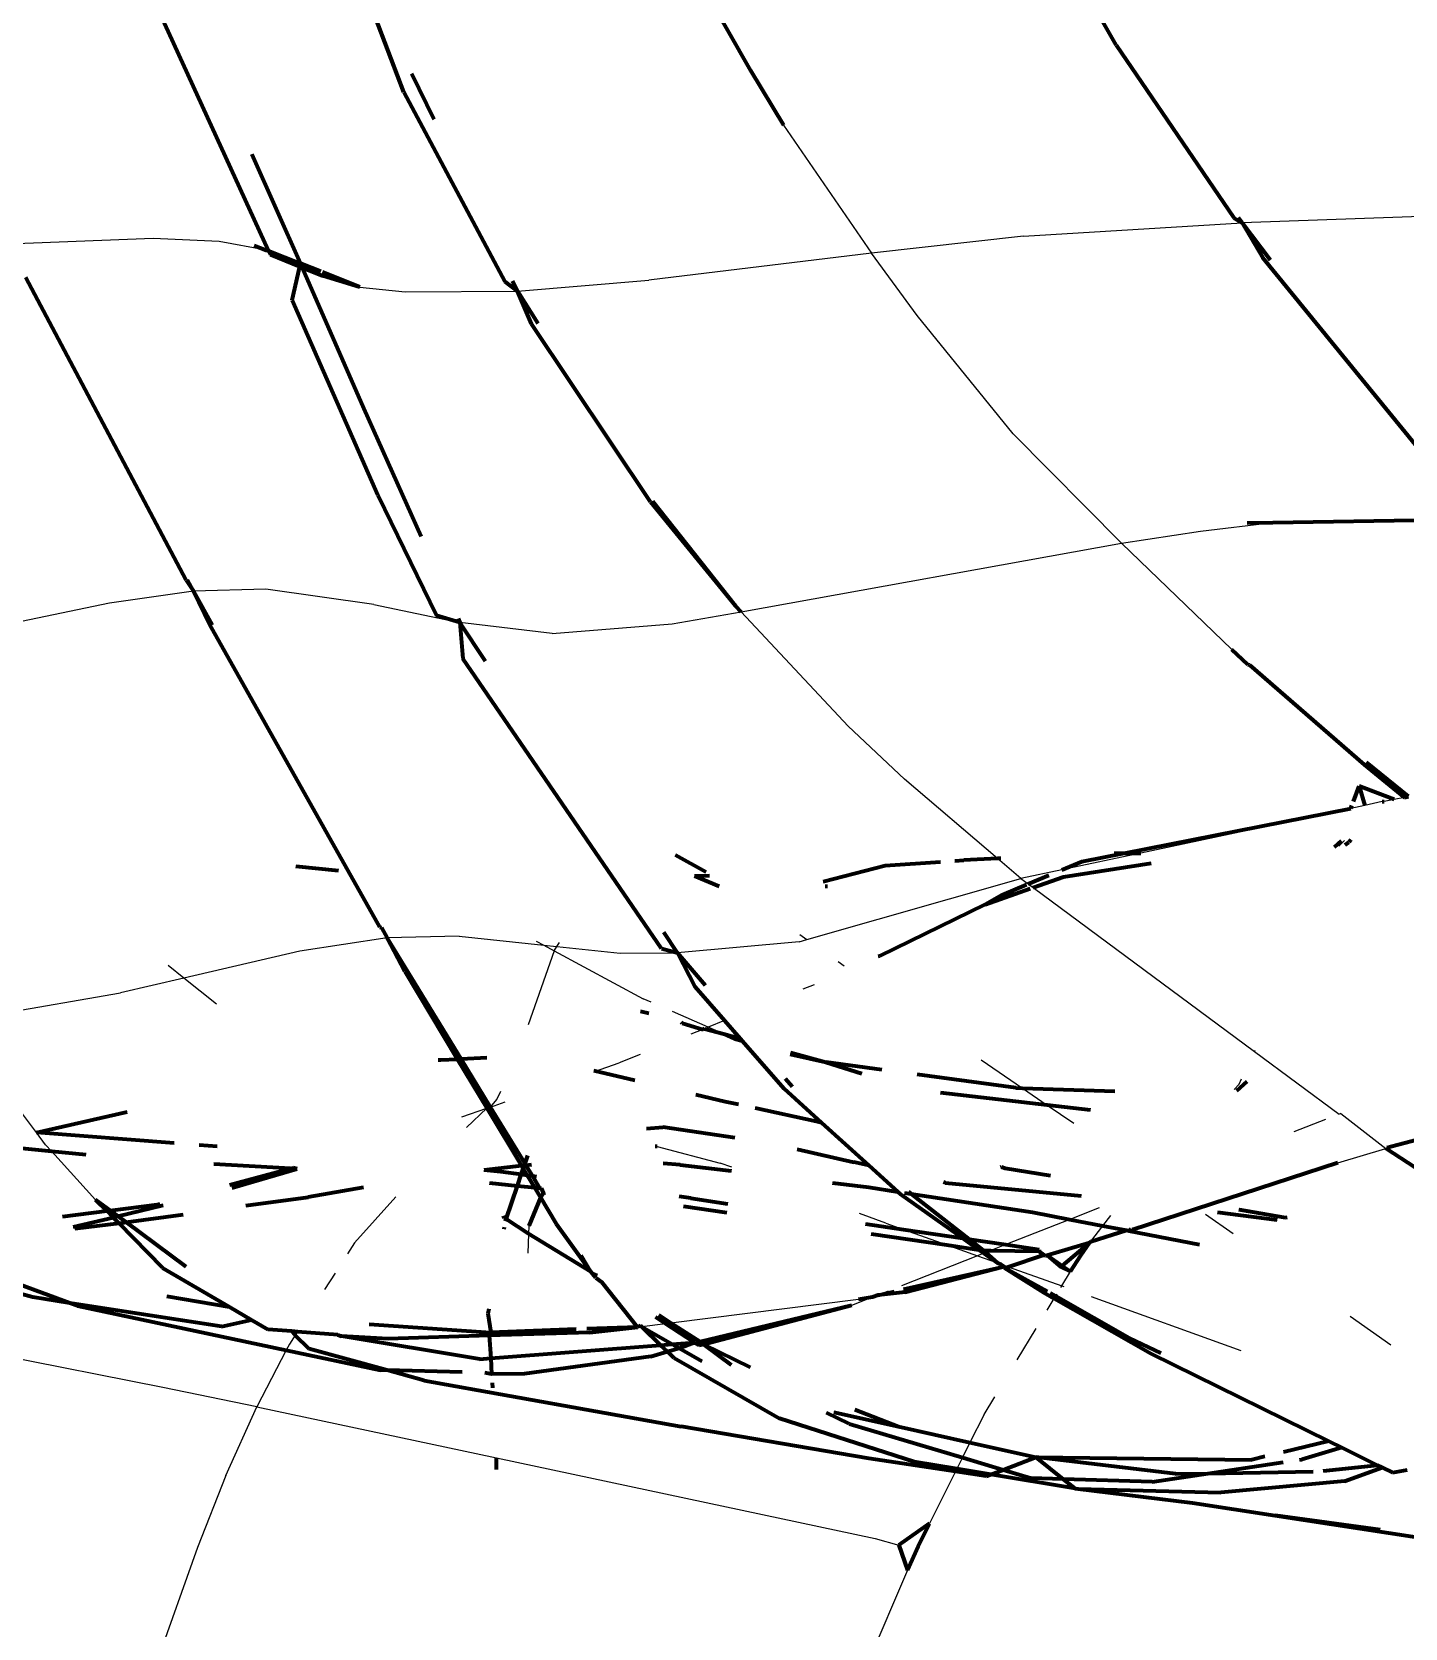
# Model space of a CAD drawing. Header units: millimetres. Extents: x 4307 to 31003, y 2809 to 20009.
# Drawn here: x 7221.25 to 7259.71, y 7229.79 to 7274.49 of the extents above; entities that cross this region are included whole.
import ezdxf

# ---------------------------------------------------------------- set-up
doc = ezdxf.new("R2010")
doc.units = ezdxf.units.MM
doc.layers.add('ProfileEdges', color=7, linetype='Continuous')

msp = doc.modelspace()

# ---------------------------------------------------------------- linework, layer by layer
for p, q in [((7242.299, 7271.87), (7244.764, 7268.288)), ((7264.841, 7269.489), (7255.147, 7269.135)), ((7249.023, 7268.764), (7255.147, 7269.135)), ((7224.644, 7268.699), (7220.576, 7268.542)), ((7226.493, 7268.617), (7224.644, 7268.699)), ((7227.812, 7268.372), (7226.493, 7268.617)), ((7249.023, 7268.764), (7244.764, 7268.288)), ((7244.764, 7268.288), (7238.532, 7267.538)), ((7246.045, 7266.544), (7244.764, 7268.288)), ((7230.437, 7267.339), (7231.7, 7267.204)), ((7234.851, 7267.23), (7238.532, 7267.538)), ((7231.7, 7267.204), (7234.851, 7267.23)), ((7248.733, 7263.235), (7246.045, 7266.544)), ((7251.764, 7260.17), (7248.733, 7263.235)), ((7253.975, 7260.501), (7256.005, 7260.75)), ((7241.119, 7258.243), (7251.764, 7260.17)), ((7251.764, 7260.17), (7253.975, 7260.501)), ((7254.857, 7257.188), (7251.764, 7260.17)), ((7225.775, 7258.827), (7223.425, 7258.489)), ((7227.798, 7258.878), (7225.775, 7258.827)), ((7230.827, 7258.452), (7227.798, 7258.878)), ((7223.425, 7258.489), (7216.046, 7256.963)), ((7230.827, 7258.452), (7233.236, 7257.948)), ((7235.822, 7257.643), (7233.236, 7257.948)), ((7235.822, 7257.643), (7239.181, 7257.908)), ((7239.181, 7257.908), (7241.119, 7258.243)), ((7241.119, 7258.243), (7244.113, 7255.044)), ((7245.686, 7253.563), (7244.113, 7255.044)), ((7248.294, 7251.338), (7245.686, 7253.563)), ((7259.07, 7252.935), (7258.583, 7252.821)), ((7259.401, 7252.994), (7259.123, 7252.935)), ((7259.692, 7253.05), (7259.401, 7252.994)), ((7258.186, 7252.737), (7252.306, 7251.49)), ((7258.583, 7252.821), (7258.186, 7252.737)), ((7257.856, 7251.683), (7258.014, 7251.846)), ((7248.95, 7250.779), (7248.294, 7251.338)), ((7252.306, 7251.49), (7250.097, 7251.022)), ((7242.956, 7249.069), (7248.95, 7250.779)), ((7250.097, 7251.022), (7248.95, 7250.779)), ((7248.95, 7250.779), (7249.153, 7250.629)), ((7249.153, 7250.629), (7249.293, 7250.526)), ((7249.293, 7250.526), (7255.495, 7245.937)), ((7231.199, 7249.119), (7228.757, 7248.745)), ((7233.212, 7249.16), (7231.199, 7249.119)), ((7233.212, 7249.16), (7235.589, 7248.909)), ((7235.372, 7249.025), (7235.589, 7248.909)), ((7235.951, 7248.871), (7236.023, 7248.986)), ((7242.742, 7249.008), (7239.335, 7248.694)), ((7242.742, 7249.008), (7242.956, 7249.069)), ((7242.757, 7249.209), (7242.956, 7249.069)), ((7228.757, 7248.745), (7225.503, 7247.99)), ((7235.878, 7248.756), (7235.145, 7246.677)), ((7235.589, 7248.909), (7235.878, 7248.756)), ((7235.589, 7248.909), (7235.951, 7248.871)), ((7235.878, 7248.756), (7235.951, 7248.871)), ((7235.878, 7248.756), (7238.374, 7247.409)), ((7235.951, 7248.871), (7237.728, 7248.684)), ((7237.728, 7248.684), (7239.335, 7248.694)), ((7225.503, 7247.99), (7225.068, 7248.339)), ((7243.834, 7248.453), (7244.002, 7248.335)), ((7219.047, 7246.769), (7223.735, 7247.58)), ((7225.503, 7247.99), (7223.735, 7247.58)), ((7226.416, 7247.258), (7225.503, 7247.99)), ((7243.161, 7247.805), (7242.838, 7247.676)), ((7238.59, 7247.315), (7238.374, 7247.409)), ((7221.379, 7243.662), (7219.047, 7246.769)), ((7240.189, 7246.615), (7239.191, 7247.052)), ((7240.651, 7246.8), (7240.189, 7246.615)), ((7240.037, 7246.554), (7239.708, 7246.422)), ((7240.189, 7246.615), (7240.086, 7246.573)), ((7240.622, 7246.425), (7240.189, 7246.615)), ((7238.288, 7245.853), (7237.696, 7245.616)), ((7255.495, 7245.937), (7255.512, 7245.972)), ((7255.495, 7245.937), (7257.867, 7244.183)), ((7237.006, 7245.379), (7237.696, 7245.616)), ((7247.832, 7245.705), (7248.994, 7244.908)), ((7248.994, 7244.908), (7249.685, 7244.434)), ((7255.059, 7245.023), (7254.925, 7244.874)), ((7255.059, 7245.023), (7255.128, 7245.168)), ((7234.093, 7244.379), (7234.275, 7244.592)), ((7234.093, 7244.379), (7234.508, 7244.522)), ((7234.275, 7244.592), (7234.38, 7244.828)), ((7233.295, 7244.106), (7233.992, 7244.345)), ((7233.422, 7243.802), (7233.992, 7244.345)), ((7233.992, 7244.345), (7234.093, 7244.379)), ((7249.685, 7244.434), (7250.429, 7243.924)), ((7257.483, 7244.033), (7256.597, 7243.689)), ((7257.913, 7244.201), (7257.867, 7244.183)), ((7257.913, 7244.201), (7259.165, 7243.222)), ((7221.632, 7243.324), (7221.379, 7243.662)), ((7221.805, 7243.134), (7221.632, 7243.324)), ((7223.036, 7241.782), (7221.805, 7243.134)), ((7238.761, 7243.277), (7240.53, 7242.808)), ((7257.827, 7242.817), (7259.165, 7243.222)), ((7259.165, 7243.222), (7259.21, 7243.244)), ((7240.852, 7242.691), (7240.53, 7242.808)), ((7231.444, 7241.868), (7230.284, 7240.575)), ((7245.167, 7241.124), (7244.426, 7241.394)), ((7251.14, 7241.558), (7250.318, 7241.233)), ((7251.248, 7241.054), (7251.47, 7241.34)), ((7254.89, 7240.826), (7254.115, 7241.372)), ((7235.165, 7241.056), (7235.159, 7240.826)), ((7245.167, 7241.124), (7245.662, 7240.949)), ((7245.662, 7240.949), (7246.879, 7240.516)), ((7250.318, 7241.233), (7248.527, 7240.526)), ((7250.909, 7240.617), (7251.248, 7241.054)), ((7230.284, 7240.575), (7230.09, 7240.273)), ((7235.159, 7240.826), (7235.143, 7240.285)), ((7246.879, 7240.516), (7247.733, 7240.213)), ((7248.527, 7240.526), (7248.106, 7240.36)), ((7247.733, 7240.213), (7245.605, 7239.373)), ((7247.913, 7240.284), (7247.733, 7240.213)), ((7247.733, 7240.213), (7248.292, 7240.014)), ((7247.971, 7240.307), (7247.913, 7240.284)), ((7248.106, 7240.36), (7247.971, 7240.307)), ((7229.74, 7239.728), (7229.448, 7239.272)), ((7248.596, 7239.906), (7250.096, 7239.373)), ((7250.096, 7239.373), (7250.337, 7239.771)), ((7245.232, 7239.226), (7244.952, 7239.115)), ((7249.882, 7239.018), (7249.923, 7239.086)), ((7249.923, 7239.086), (7249.963, 7239.153)), ((7250.07, 7239.329), (7250.096, 7239.373)), ((7250.096, 7239.373), (7250.15, 7239.354)), ((7250.92, 7239.078), (7255.104, 7237.564)), ((7244.396, 7238.99), (7239.144, 7238.33)), ((7244.795, 7239.053), (7244.208, 7238.822)), ((7249.685, 7238.693), (7249.882, 7239.018)), ((7238.999, 7238.312), (7238.33, 7238.228)), ((7239.144, 7238.33), (7238.999, 7238.312)), ((7259.306, 7237.714), (7258.175, 7238.511)), ((7224.916, 7236.527), (7216.991, 7238.082)), ((7228.463, 7237.738), (7228.376, 7237.571)), ((7228.626, 7237.993), (7228.463, 7237.738)), ((7228.688, 7238.089), (7228.626, 7237.993)), ((7248.844, 7237.304), (7249.373, 7238.179)), ((7228.376, 7237.571), (7227.546, 7235.98)), ((7227.546, 7235.98), (7224.916, 7236.527)), ((7226.681, 7234.059), (7227.546, 7235.98)), ((7227.546, 7235.98), (7234.26, 7234.552)), ((7247.916, 7235.77), (7248.215, 7236.265)), ((7247.916, 7235.77), (7247.523, 7234.985)), ((7247.523, 7234.985), (7247.31, 7234.561)), ((7234.26, 7234.552), (7244.872, 7232.296)), ((7247.116, 7234.172), (7246.388, 7232.718)), ((7247.154, 7234.248), (7247.116, 7234.172)), ((7247.31, 7234.561), (7247.154, 7234.248)), ((7226.681, 7234.059), (7225.891, 7232.044)), ((7225.891, 7232.044), (7224.479, 7228.09)), ((7244.872, 7232.296), (7245.531, 7232.113)), ((7245.775, 7231.415), (7244.327, 7228.052))]:
    msp.add_line(p, q)
at = {"layer": 'ProfileEdges', "lineweight": 211}
for p, q in [((7223.889, 7277.083), (7227.873, 7268.36)), ((7231.666, 7272.797), (7229.997, 7277.192)), ((7251.613, 7274.117), (7249.763, 7277.355)), ((7239.532, 7276.657), (7241.372, 7273.404)), ((7251.613, 7274.117), (7254.911, 7269.278)), ((7231.882, 7273.322), (7232.505, 7272.044)), ((7241.372, 7273.404), (7242.299, 7271.87)), ((7231.666, 7272.797), (7234.5, 7267.498)), ((7227.408, 7271.058), (7228.775, 7267.997)), ((7254.911, 7269.278), (7255.147, 7269.135)), ((7255.147, 7269.135), (7255.045, 7269.283)), ((7255.147, 7269.135), (7255.932, 7268.103)), ((7255.147, 7269.135), (7255.72, 7268.158)), ((7227.474, 7268.503), (7227.812, 7268.372)), ((7227.812, 7268.372), (7227.873, 7268.36)), ((7227.873, 7268.36), (7228.775, 7267.997)), ((7227.873, 7268.36), (7227.933, 7268.249)), ((7227.933, 7268.249), (7228.756, 7267.914)), ((7261.731, 7260.803), (7255.72, 7268.158)), ((7228.537, 7266.972), (7228.756, 7267.914)), ((7228.756, 7267.914), (7228.775, 7267.997)), ((7228.756, 7267.914), (7228.824, 7267.886)), ((7229.34, 7267.773), (7228.775, 7267.997)), ((7228.824, 7267.886), (7228.775, 7267.997)), ((7230.547, 7263.943), (7228.824, 7267.886)), ((7228.824, 7267.886), (7229.396, 7267.653)), ((7230.437, 7267.339), (7229.385, 7267.756)), ((7225.573, 7259.136), (7221.077, 7267.613)), ((7230.437, 7267.339), (7229.396, 7267.653)), ((7234.5, 7267.498), (7234.851, 7267.23)), ((7234.712, 7267.513), (7234.851, 7267.23)), ((7228.537, 7266.972), (7230.939, 7261.512)), ((7234.851, 7267.23), (7235.424, 7266.324)), ((7235.246, 7266.308), (7234.851, 7267.23)), ((7238.571, 7261.325), (7235.246, 7266.308)), ((7230.547, 7263.943), (7232.155, 7260.358)), ((7230.939, 7261.512), (7232.581, 7258.147)), ((7238.571, 7261.325), (7240.956, 7258.415)), ((7240.956, 7258.415), (7238.64, 7261.335)), ((7255.289, 7260.739), (7256.005, 7260.75)), ((7256.005, 7260.75), (7260.531, 7260.818)), ((7225.573, 7259.136), (7225.775, 7258.827)), ((7225.775, 7258.827), (7225.61, 7259.135)), ((7225.775, 7258.827), (7226.302, 7257.884)), ((7226.238, 7257.886), (7225.775, 7258.827)), ((7240.956, 7258.415), (7241.119, 7258.243)), ((7230.992, 7249.413), (7226.238, 7257.886)), ((7233.236, 7257.948), (7232.581, 7258.147)), ((7233.185, 7258.061), (7233.236, 7257.948)), ((7233.951, 7256.863), (7233.236, 7257.948)), ((7233.236, 7257.948), (7233.323, 7256.938)), ((7255.301, 7256.772), (7254.857, 7257.188)), ((7238.882, 7248.819), (7233.323, 7256.938)), ((7255.301, 7256.772), (7255.347, 7256.764)), ((7255.347, 7256.764), (7258.565, 7253.967)), ((7258.565, 7253.967), (7259.692, 7253.05)), ((7259.8, 7253.079), (7258.632, 7254.03)), ((7258.261, 7252.935), (7258.425, 7253.367)), ((7258.425, 7253.367), (7258.583, 7252.821)), ((7259.401, 7252.994), (7258.425, 7253.367)), ((7259.07, 7252.935), (7259.123, 7252.935)), ((7259.692, 7253.05), (7259.8, 7253.079)), ((7251.843, 7251.488), (7258.186, 7252.737)), ((7258.186, 7252.737), (7258.22, 7252.825)), ((7257.916, 7251.834), (7257.718, 7251.654)), ((7258.028, 7251.72), (7258.137, 7251.795)), ((7258.189, 7251.866), (7258.137, 7251.795)), ((7240.132, 7250.953), (7239.277, 7251.434)), ((7243.413, 7250.698), (7245.149, 7251.146)), ((7245.149, 7251.146), (7246.695, 7251.247)), ((7247.094, 7251.273), (7247.347, 7251.29)), ((7248.294, 7251.338), (7247.347, 7251.29)), ((7248.386, 7251.343), (7248.294, 7251.338)), ((7250.097, 7251.022), (7250.653, 7251.254)), ((7250.14, 7250.827), (7252.595, 7251.208)), ((7250.653, 7251.254), (7251.843, 7251.488)), ((7251.565, 7251.487), (7251.843, 7251.488)), ((7251.843, 7251.488), (7252.306, 7251.49)), ((7228.638, 7251.12), (7229.834, 7251)), ((7240.228, 7250.849), (7239.803, 7250.841)), ((7240.5, 7250.554), (7239.803, 7250.841)), ((7249.153, 7250.629), (7249.735, 7250.871)), ((7249.293, 7250.526), (7250.14, 7250.827)), ((7243.471, 7250.565), (7243.536, 7250.563)), ((7247.95, 7250.048), (7249.208, 7250.496)), ((7248.427, 7250.326), (7247.95, 7250.048)), ((7248.427, 7250.326), (7249.105, 7250.609)), ((7247.95, 7250.048), (7244.988, 7248.607)), ((7230.992, 7249.413), (7231.037, 7249.409)), ((7231.037, 7249.409), (7231.199, 7249.119)), ((7231.693, 7248.174), (7231.199, 7249.119)), ((7233.27, 7245.728), (7231.199, 7249.119)), ((7239.335, 7248.694), (7238.951, 7249.276)), ((7238.882, 7248.819), (7239.335, 7248.694)), ((7239.335, 7248.694), (7239.821, 7247.755)), ((7240.118, 7247.782), (7239.335, 7248.694)), ((7244.988, 7248.607), (7244.948, 7248.596)), ((7231.693, 7248.174), (7233.165, 7245.723)), ((7239.821, 7247.755), (7240.651, 7246.8)), ((7238.299, 7247.067), (7238.526, 7247.004)), ((7239.437, 7246.753), (7239.46, 7246.724)), ((7239.46, 7246.724), (7240.037, 7246.554)), ((7240.651, 7246.8), (7241.087, 7246.297)), ((7240.086, 7246.573), (7240.037, 7246.554)), ((7240.086, 7246.573), (7240.622, 7246.425)), ((7240.931, 7246.29), (7240.622, 7246.425)), ((7240.622, 7246.425), (7241.087, 7246.297)), ((7240.931, 7246.29), (7241.143, 7246.232)), ((7241.087, 7246.297), (7241.143, 7246.232)), ((7241.143, 7246.232), (7242.305, 7244.894)), ((7242.491, 7245.864), (7243.481, 7245.636)), ((7242.499, 7245.907), (7243.481, 7245.636)), ((7232.63, 7245.698), (7232.702, 7245.704)), ((7232.702, 7245.704), (7233.165, 7245.723)), ((7233.165, 7245.723), (7233.27, 7245.728)), ((7233.165, 7245.723), (7233.992, 7244.345)), ((7233.27, 7245.728), (7233.989, 7245.762)), ((7234.093, 7244.379), (7233.27, 7245.728)), ((7238.136, 7245.123), (7236.985, 7245.394)), ((7245.052, 7245.423), (7243.481, 7245.636)), ((7243.481, 7245.636), (7244.495, 7245.316)), ((7242.305, 7244.894), (7243.365, 7243.939)), ((7242.554, 7244.942), (7242.358, 7245.171)), ((7248.803, 7244.914), (7246.043, 7245.288)), ((7248.803, 7244.914), (7248.994, 7244.908)), ((7248.994, 7244.908), (7251.582, 7244.828)), ((7255.273, 7245.098), (7254.985, 7244.832)), ((7240.664, 7244.527), (7239.841, 7244.721)), ((7241.038, 7244.446), (7240.664, 7244.527)), ((7249.685, 7244.434), (7246.694, 7244.781)), ((7221.379, 7243.662), (7223.915, 7244.248)), ((7233.992, 7244.345), (7234.963, 7242.729)), ((7235.062, 7242.794), (7234.093, 7244.379)), ((7243.212, 7243.977), (7241.505, 7244.345)), ((7250.9, 7244.293), (7249.685, 7244.434)), ((7259.21, 7243.244), (7262.815, 7244.209)), ((7225.239, 7243.367), (7221.379, 7243.662)), ((7238.461, 7243.78), (7238.922, 7243.816)), ((7240.939, 7243.516), (7238.922, 7243.816)), ((7243.365, 7243.939), (7243.212, 7243.977)), ((7243.365, 7243.939), (7244.693, 7242.741)), ((7221.805, 7243.134), (7219.917, 7243.324)), ((7222.769, 7243.038), (7221.805, 7243.134)), ((7226.443, 7243.274), (7225.934, 7243.313)), ((7238.761, 7243.277), (7238.704, 7243.271)), ((7242.687, 7243.203), (7244.27, 7242.836)), ((7263.28, 7240.528), (7259.165, 7243.222)), ((7228.49, 7242.657), (7226.347, 7242.779)), ((7226.796, 7242.2), (7228.49, 7242.657)), ((7228.49, 7242.657), (7228.565, 7242.677)), ((7228.675, 7242.647), (7228.565, 7242.677)), ((7234.963, 7242.729), (7233.921, 7242.61)), ((7235.042, 7242.738), (7234.963, 7242.729)), ((7234.963, 7242.729), (7235.012, 7242.647)), ((7235.012, 7242.647), (7235.042, 7242.738)), ((7235.042, 7242.738), (7235.062, 7242.794)), ((7235.093, 7242.743), (7235.042, 7242.738)), ((7235.062, 7242.794), (7235.137, 7243.018)), ((7235.093, 7242.743), (7235.062, 7242.794)), ((7235.245, 7242.761), (7235.093, 7242.743)), ((7235.277, 7242.442), (7235.093, 7242.743)), ((7239.41, 7242.762), (7238.93, 7242.8)), ((7239.41, 7242.762), (7240.841, 7242.591)), ((7244.693, 7242.741), (7244.27, 7242.836)), ((7244.693, 7242.741), (7245.506, 7242.007)), ((7248.374, 7242.695), (7248.403, 7242.703)), ((7248.403, 7242.703), (7248.506, 7242.671)), ((7248.506, 7242.671), (7249.774, 7242.459)), ((7257.827, 7242.817), (7252.07, 7240.944)), ((7226.858, 7242.12), (7228.675, 7242.647)), ((7234.381, 7242.566), (7233.921, 7242.61)), ((7234.07, 7242.253), (7234.851, 7242.174)), ((7234.957, 7242.486), (7234.381, 7242.566)), ((7234.851, 7242.174), (7234.957, 7242.486)), ((7234.957, 7242.486), (7235.012, 7242.647)), ((7235.122, 7242.463), (7234.957, 7242.486)), ((7235.012, 7242.647), (7235.122, 7242.463)), ((7235.277, 7242.442), (7235.122, 7242.463)), ((7235.122, 7242.463), (7235.324, 7242.127)), ((7235.385, 7242.427), (7235.277, 7242.442)), ((7235.478, 7242.111), (7235.277, 7242.442)), ((7243.67, 7242.253), (7244.689, 7242.131)), ((7246.825, 7242.26), (7246.779, 7242.271)), ((7246.825, 7242.26), (7250.637, 7241.889)), ((7223.442, 7241.482), (7223.036, 7241.782)), ((7223.345, 7241.47), (7223.036, 7241.782)), ((7227.246, 7241.618), (7228.988, 7241.86)), ((7230.537, 7242.123), (7228.988, 7241.86)), ((7234.533, 7241.235), (7234.851, 7242.174)), ((7234.851, 7242.174), (7235.324, 7242.127)), ((7235.492, 7241.847), (7235.165, 7241.056)), ((7235.324, 7242.127), (7235.478, 7242.111)), ((7235.324, 7242.127), (7235.492, 7241.847)), ((7235.478, 7242.111), (7235.518, 7242.107)), ((7235.574, 7241.974), (7235.492, 7241.847)), ((7235.492, 7241.847), (7235.937, 7241.106)), ((7235.574, 7241.974), (7235.518, 7242.107)), ((7235.599, 7241.914), (7235.574, 7241.974)), ((7239.708, 7241.826), (7239.374, 7241.872)), ((7239.708, 7241.826), (7240.744, 7241.673)), ((7244.689, 7242.131), (7245.506, 7242.007)), ((7245.506, 7242.007), (7245.57, 7241.95)), ((7245.57, 7241.95), (7247.322, 7240.704)), ((7245.685, 7241.98), (7245.872, 7241.952)), ((7245.797, 7242.01), (7245.872, 7241.952)), ((7245.872, 7241.952), (7249.276, 7241.434)), ((7245.872, 7241.952), (7247.497, 7240.678)), ((7222.11, 7241.312), (7223.345, 7241.47)), ((7223.345, 7241.47), (7223.442, 7241.482)), ((7223.523, 7241.289), (7223.345, 7241.47)), ((7223.442, 7241.482), (7224.762, 7241.651)), ((7223.659, 7241.322), (7223.442, 7241.482)), ((7223.523, 7241.289), (7223.659, 7241.322)), ((7223.659, 7241.322), (7224.927, 7241.627)), ((7223.889, 7241.151), (7223.659, 7241.322)), ((7223.889, 7241.151), (7225.487, 7241.373)), ((7224.762, 7241.651), (7224.832, 7241.669)), ((7234.482, 7241.269), (7234.455, 7241.333)), ((7239.503, 7241.603), (7240.717, 7241.424)), ((7249.276, 7241.434), (7250.318, 7241.233)), ((7256.127, 7241.21), (7254.453, 7241.422)), ((7255.05, 7241.509), (7256.364, 7241.284)), ((7255.075, 7241.513), (7256.364, 7241.284)), ((7222.408, 7241.021), (7223.523, 7241.289)), ((7222.448, 7240.981), (7223.684, 7241.125)), ((7223.684, 7241.125), (7223.523, 7241.289)), ((7223.684, 7241.125), (7223.79, 7241.137)), ((7224.912, 7239.879), (7223.684, 7241.125)), ((7223.79, 7241.137), (7223.889, 7241.151)), ((7225.572, 7239.905), (7223.889, 7241.151)), ((7234.474, 7241.017), (7234.463, 7240.959)), ((7234.533, 7241.235), (7234.482, 7241.269)), ((7234.516, 7241.186), (7234.533, 7241.235)), ((7235.159, 7240.826), (7234.533, 7241.235)), ((7235.937, 7241.106), (7236.906, 7239.763)), ((7244.594, 7241.106), (7245.662, 7240.949)), ((7245.662, 7240.949), (7247.322, 7240.704)), ((7250.318, 7241.233), (7251.248, 7241.054)), ((7250.909, 7240.617), (7251.902, 7240.928)), ((7251.248, 7241.054), (7251.902, 7240.928)), ((7251.902, 7240.928), (7251.971, 7240.914)), ((7251.971, 7240.914), (7252.035, 7240.967)), ((7251.971, 7240.914), (7253.948, 7240.533)), ((7252.035, 7240.967), (7252.07, 7240.944)), ((7256.364, 7241.284), (7256.408, 7241.297)), ((7236.906, 7239.763), (7235.159, 7240.826)), ((7244.755, 7240.829), (7246.879, 7240.516)), ((7246.879, 7240.516), (7247.771, 7240.385)), ((7247.322, 7240.704), (7247.497, 7240.678)), ((7247.322, 7240.704), (7247.771, 7240.385)), ((7247.497, 7240.678), (7248.527, 7240.526)), ((7247.497, 7240.678), (7247.894, 7240.367)), ((7248.527, 7240.526), (7249.457, 7240.39)), ((7249.683, 7240.231), (7250.875, 7240.587)), ((7250.875, 7240.587), (7250.107, 7239.933)), ((7250.629, 7240.219), (7250.875, 7240.587)), ((7250.875, 7240.587), (7250.909, 7240.617)), ((7236.906, 7239.763), (7236.635, 7240.218)), ((7247.771, 7240.385), (7247.894, 7240.367)), ((7247.771, 7240.385), (7247.913, 7240.284)), ((7247.894, 7240.367), (7247.924, 7240.362)), ((7247.913, 7240.284), (7248.292, 7240.014)), ((7247.924, 7240.362), (7248.106, 7240.36)), ((7247.924, 7240.362), (7247.971, 7240.307)), ((7247.971, 7240.307), (7248.292, 7240.014)), ((7248.106, 7240.36), (7249.451, 7240.346)), ((7248.292, 7240.014), (7248.387, 7239.98)), ((7248.387, 7239.98), (7248.476, 7239.911)), ((7248.596, 7239.906), (7249.595, 7240.243)), ((7249.457, 7240.39), (7249.451, 7240.346)), ((7249.451, 7240.346), (7249.595, 7240.243)), ((7249.595, 7240.243), (7249.633, 7240.216)), ((7249.633, 7240.216), (7249.683, 7240.231)), ((7249.683, 7240.231), (7250.071, 7239.903)), ((7249.683, 7240.231), (7250.107, 7239.933)), ((7250.337, 7239.771), (7250.629, 7240.219)), ((7221.274, 7239.051), (7219.403, 7239.559)), ((7224.912, 7239.879), (7226.786, 7238.784)), ((7236.906, 7239.763), (7236.949, 7239.704)), ((7237.044, 7239.592), (7236.949, 7239.704)), ((7237.08, 7239.652), (7236.949, 7239.704)), ((7237.044, 7239.592), (7237.215, 7239.479)), ((7245.662, 7239.276), (7248.446, 7239.905)), ((7245.707, 7239.199), (7248.446, 7239.905)), ((7248.446, 7239.905), (7248.476, 7239.911)), ((7248.489, 7239.874), (7248.476, 7239.911)), ((7248.476, 7239.911), (7248.523, 7239.884)), ((7248.489, 7239.874), (7248.523, 7239.884)), ((7249.698, 7239.214), (7248.489, 7239.874)), ((7248.489, 7239.874), (7249.594, 7239.182)), ((7248.523, 7239.884), (7248.596, 7239.906)), ((7250.107, 7239.933), (7250.071, 7239.903)), ((7250.071, 7239.903), (7250.337, 7239.771)), ((7250.107, 7239.933), (7250.337, 7239.771)), ((7222.309, 7238.891), (7220.923, 7239.399)), ((7225.027, 7239.079), (7226.786, 7238.784)), ((7238.207, 7238.217), (7237.215, 7239.479)), ((7244.952, 7239.115), (7244.795, 7239.053)), ((7244.952, 7239.115), (7245.398, 7239.216)), ((7245.707, 7239.199), (7244.952, 7239.115)), ((7249.594, 7239.182), (7249.882, 7239.018)), ((7249.923, 7239.086), (7249.78, 7239.167)), ((7251.992, 7237.906), (7249.923, 7239.086)), ((7222.309, 7238.891), (7221.274, 7239.051)), ((7226.559, 7238.233), (7222.309, 7238.891)), ((7222.525, 7238.812), (7222.309, 7238.891)), ((7222.525, 7238.812), (7228.376, 7237.571)), ((7226.786, 7238.784), (7227.4, 7238.425)), ((7234.047, 7238.726), (7234.024, 7238.601)), ((7244.208, 7238.822), (7239.97, 7237.801)), ((7244.208, 7238.822), (7240.065, 7237.73)), ((7244.795, 7239.053), (7244.396, 7238.99)), ((7249.882, 7239.018), (7252.591, 7237.474)), ((7226.559, 7238.233), (7227.4, 7238.425)), ((7227.4, 7238.425), (7227.864, 7238.154)), ((7230.698, 7238.303), (7234.1, 7238.064)), ((7234.024, 7238.601), (7234.1, 7238.064)), ((7238.207, 7238.217), (7236.789, 7238.168)), ((7236.865, 7238.07), (7238.207, 7238.217)), ((7238.295, 7238.266), (7238.207, 7238.217)), ((7238.295, 7238.266), (7238.33, 7238.228)), ((7238.33, 7238.228), (7239.181, 7237.74)), ((7238.859, 7237.715), (7238.33, 7238.228)), ((7238.999, 7238.312), (7238.714, 7238.498)), ((7239.144, 7238.33), (7238.804, 7238.548)), ((7239.799, 7237.788), (7238.999, 7238.312)), ((7239.97, 7237.801), (7239.144, 7238.33)), ((7228.517, 7238.103), (7227.864, 7238.154)), ((7228.626, 7237.993), (7228.517, 7238.103)), ((7228.688, 7238.089), (7228.517, 7238.103)), ((7229.012, 7237.607), (7228.626, 7237.993)), ((7229.822, 7238), (7228.688, 7238.089)), ((7229.822, 7238), (7229.924, 7237.967)), ((7233.792, 7237.32), (7229.924, 7237.967)), ((7231.232, 7237.889), (7229.924, 7237.967)), ((7234.061, 7237.98), (7231.232, 7237.889)), ((7236.865, 7238.07), (7234.061, 7237.98)), ((7234.1, 7238.064), (7234.061, 7237.98)), ((7234.061, 7237.98), (7234.099, 7237.344)), ((7236.493, 7238.157), (7234.1, 7238.064)), ((7238.859, 7237.715), (7239.181, 7237.74)), ((7239.181, 7237.74), (7239.799, 7237.788)), ((7239.181, 7237.74), (7239.379, 7237.626)), ((7239.379, 7237.626), (7239.799, 7237.788)), ((7239.838, 7237.762), (7239.799, 7237.788)), ((7239.838, 7237.762), (7239.97, 7237.801)), ((7239.938, 7237.697), (7239.838, 7237.762)), ((7239.97, 7237.801), (7240.065, 7237.73)), ((7252.881, 7237.484), (7251.992, 7237.906)), ((7228.376, 7237.571), (7231.01, 7237.013)), ((7231.203, 7237.008), (7229.012, 7237.607)), ((7233.792, 7237.32), (7234.099, 7237.344)), ((7234.099, 7237.344), (7238.859, 7237.715)), ((7234.099, 7237.344), (7234.126, 7236.896)), ((7238.585, 7237.391), (7235.049, 7236.912)), ((7238.585, 7237.391), (7239.051, 7237.529)), ((7239.051, 7237.529), (7238.859, 7237.715)), ((7239.051, 7237.529), (7239.379, 7237.626)), ((7239.229, 7237.356), (7239.051, 7237.529)), ((7239.229, 7237.356), (7242.184, 7235.655)), ((7239.379, 7237.626), (7240.016, 7237.26)), ((7240.065, 7237.73), (7239.938, 7237.697)), ((7240.065, 7237.73), (7240.836, 7237.16)), ((7240.065, 7237.73), (7241.364, 7237.096)), ((7252.591, 7237.474), (7257.572, 7235.022)), ((7231.203, 7237.008), (7231.01, 7237.013)), ((7233.301, 7236.955), (7231.203, 7237.008)), ((7232.24, 7236.725), (7231.203, 7237.008)), ((7234.126, 7236.896), (7233.933, 7236.94)), ((7235.049, 7236.912), (7234.126, 7236.896)), ((7232.24, 7236.725), (7239.436, 7235.432)), ((7234.14, 7236.654), (7234.148, 7236.52)), ((7245.957, 7234.444), (7242.184, 7235.655)), ((7244.137, 7235.51), (7243.505, 7235.815)), ((7243.709, 7235.839), (7245.518, 7235.436)), ((7244.137, 7235.51), (7247.31, 7234.561)), ((7244.296, 7235.91), (7245.518, 7235.436)), ((7244.692, 7234.538), (7239.436, 7235.432)), ((7245.518, 7235.436), (7247.523, 7234.985)), ((7247.523, 7234.985), (7249.364, 7234.571)), ((7257.572, 7235.022), (7256.302, 7234.717)), ((7257.935, 7234.843), (7256.815, 7234.511)), ((7257.572, 7235.022), (7257.935, 7234.843)), ((7257.935, 7234.843), (7258.93, 7234.353)), ((7234.264, 7234.231), (7234.26, 7234.552)), ((7247.116, 7234.172), (7244.692, 7234.538)), ((7247.154, 7234.248), (7245.957, 7234.444)), ((7247.978, 7234.042), (7247.116, 7234.172)), ((7248.11, 7234.092), (7247.154, 7234.248)), ((7247.31, 7234.561), (7248.448, 7234.221)), ((7248.11, 7234.092), (7248.448, 7234.221)), ((7248.448, 7234.221), (7249.364, 7234.571)), ((7248.448, 7234.221), (7249.241, 7233.984)), ((7249.364, 7234.571), (7255.413, 7234.504)), ((7253.277, 7234.104), (7249.364, 7234.571)), ((7249.364, 7234.571), (7250.131, 7233.959)), ((7254.188, 7234.121), (7256.296, 7234.434)), ((7254.188, 7234.121), (7257.133, 7234.175)), ((7255.784, 7234.592), (7255.413, 7234.504)), ((7256.753, 7234.502), (7256.815, 7234.511)), ((7257.411, 7234.189), (7258.93, 7234.353)), ((7258.014, 7233.903), (7259.065, 7234.287)), ((7258.93, 7234.353), (7259.065, 7234.287)), ((7259.065, 7234.287), (7259.359, 7234.142)), ((7259.359, 7234.142), (7259.765, 7234.222)), ((7247.978, 7234.042), (7248.11, 7234.092)), ((7250.465, 7233.693), (7248.11, 7234.092)), ((7250.131, 7233.959), (7249.241, 7233.984)), ((7252.624, 7233.888), (7250.131, 7233.959)), ((7250.131, 7233.959), (7250.465, 7233.693)), ((7252.624, 7233.888), (7254.188, 7234.121)), ((7253.277, 7234.104), (7254.188, 7234.121)), ((7258.014, 7233.903), (7254.544, 7233.582)), ((7250.465, 7233.693), (7250.556, 7233.692)), ((7250.556, 7233.692), (7254.544, 7233.582)), ((7250.556, 7233.692), (7253.753, 7233.292)), ((7253.753, 7233.292), (7256.07, 7232.937)), ((7256.07, 7232.937), (7266.23, 7231.381)), ((7259.008, 7232.541), (7256.07, 7232.937)), ((7246.388, 7232.718), (7245.531, 7232.113)), ((7246.07, 7232.077), (7246.388, 7232.718)), ((7245.531, 7232.113), (7245.775, 7231.415)), ((7245.775, 7231.415), (7246.07, 7232.077))]:
    msp.add_line(p, q, dxfattribs=at)

doc.saveas('drawing.dxf')
